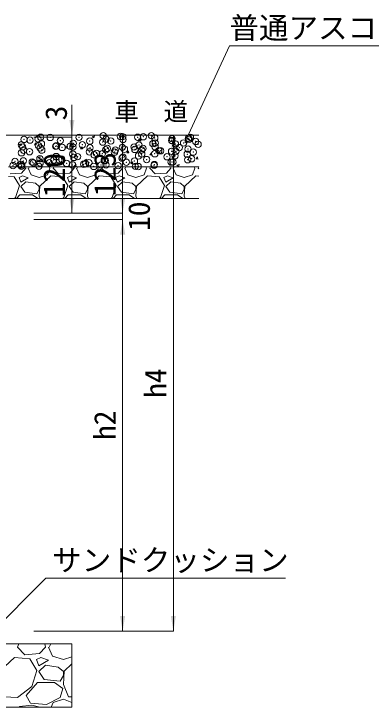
# Model space of a CAD drawing. Units: millimetres at full size, sheet at 1:20. Extents: x 0 to 8400, y 0 to 13400.
# Drawn here: x 6378 to 6942, y 10595 to 11690 of the extents above; entities that cross this region are included whole.
import ezdxf
from ezdxf.enums import TextEntityAlignment as Align

# ---------------------------------------------------------------- set-up
doc = ezdxf.new("R2010")
doc.units = ezdxf.units.MM
doc.header["$LTSCALE"] = 20
doc.header["$PDMODE"] = 32
doc.header["$PDSIZE"] = 10
for name, color, linetype, lineweight in [('ハッチング', 7, 'Continuous', 5), ('ハッチング_基礎', 150, 'Continuous', 9), ('ハッチング_舗装', 7, 'Continuous', 5), ('基礎', 3, 'Continuous', 20), ('寸法線', 7, 'Continuous', 13), ('引出線', 4, 'Continuous', 9), ('舗装・基礎', 3, 'Continuous', 20)]:
    doc.layers.add(name, color=color, linetype=linetype, lineweight=lineweight)
doc.layers.add('文字', color=7, linetype='Continuous')
doc.styles.add('ＭＳ ゴシック', font='')
doc.styles.get('ＭＳ ゴシック').set_extended_font_data('MS Gothic')

# ---------------------------------------------------------------- blocks, each defined once
blk = doc.blocks.new('filled_arrow')
at = {"color": 0, "linetype": 'Continuous', "lineweight": -2}
blk.add_solid([(7.5, 1.25), (0, 0), (7.5, -1.25)], dxfattribs=at)

msp = doc.modelspace()

# ---------------------------------------------------------------- linework, layer by layer
at = {"layer": 'ハッチング'}
for p, q in [((6390.38, 11438.31), (6372.85, 11436.79)), ((6397.24, 11445.93), (6390.38, 11438.31)), ((6397.24, 11445.93), (6396.81, 11448.08)), ((6401.05, 11445.93), (6405.62, 11435.26)), ((6401.81, 11445.93), (6402.73, 11448.08)), ((6431.53, 11435.26), (6435.34, 11445.93)), ((6434.35, 11448.08), (6435.34, 11445.93)), ((6440.67, 11445.93), (6441.48, 11448.08)), ((6449.05, 11436.79), (6440.67, 11445.93)), ((6466.58, 11438.31), (6449.05, 11436.79)), ((6473.44, 11445.93), (6466.58, 11438.31)), ((6473.44, 11445.93), (6473.01, 11448.08)), ((6477.25, 11445.93), (6481.82, 11435.26)), ((6478.01, 11445.93), (6478.93, 11448.08)), ((6507.73, 11435.26), (6511.54, 11445.93)), ((6510.55, 11448.08), (6511.54, 11445.93)), ((6516.87, 11445.93), (6517.68, 11448.08)), ((6525.25, 11436.79), (6516.87, 11445.93)), ((6542.78, 11438.31), (6525.25, 11436.79)), ((6549.64, 11445.93), (6542.78, 11438.31)), ((6549.64, 11445.93), (6549.21, 11448.08)), ((6553.45, 11445.93), (6558.02, 11435.26)), ((6554.21, 11445.93), (6555.13, 11448.08)), ((6583.93, 11435.26), (6587.74, 11445.93)), ((6586.75, 11448.08), (6587.74, 11445.93)), ((6593.07, 11445.93), (6593.88, 11448.08)), ((6601.45, 11436.79), (6593.07, 11445.93)), ((6618.98, 11438.31), (6601.45, 11436.79)), ((6625.84, 11445.93), (6618.98, 11438.31)), ((6625.84, 11445.93), (6625.41, 11448.08)), ((6629.65, 11445.93), (6634.22, 11435.26)), ((6630.41, 11445.93), (6631.33, 11448.08)), ((6660.13, 11435.26), (6663.94, 11445.93)), ((6662.95, 11448.08), (6663.94, 11445.93)), ((6669.27, 11445.93), (6670, 11447.87)), ((6670, 11445.14), (6669.27, 11445.93)), ((6378.95, 11432.22), (6370, 11432.96)), ((6387.33, 11418.5), (6378.95, 11432.22)), ((6391.9, 11433.74), (6386.57, 11431.45)), ((6386.57, 11431.45), (6389.62, 11423.83)), ((6389.62, 11423.83), (6401.05, 11430.69)), ((6401.05, 11430.69), (6391.9, 11433.74)), ((6405.62, 11435.26), (6418.57, 11431.45)), ((6418.57, 11431.45), (6431.53, 11435.26)), ((6436.86, 11433.74), (6419.34, 11417.74)), ((6455.15, 11432.22), (6436.86, 11433.74)), ((6463.53, 11418.5), (6455.15, 11432.22)), ((6468.1, 11433.74), (6462.77, 11431.45)), ((6462.77, 11431.45), (6465.82, 11423.83)), ((6465.82, 11423.83), (6477.25, 11430.69)), ((6477.25, 11430.69), (6468.1, 11433.74)), ((6481.82, 11435.26), (6494.77, 11431.45)), ((6494.77, 11431.45), (6507.73, 11435.26)), ((6513.06, 11433.74), (6495.54, 11417.74)), ((6531.35, 11432.22), (6513.06, 11433.74)), ((6539.73, 11418.5), (6531.35, 11432.22)), ((6544.3, 11433.74), (6538.97, 11431.45)), ((6538.97, 11431.45), (6542.02, 11423.83)), ((6542.02, 11423.83), (6553.45, 11430.69)), ((6553.45, 11430.69), (6544.3, 11433.74)), ((6558.02, 11435.26), (6570.97, 11431.45)), ((6570.97, 11431.45), (6583.93, 11435.26)), ((6589.26, 11433.74), (6571.74, 11417.74)), ((6607.55, 11432.22), (6589.26, 11433.74)), ((6615.93, 11418.5), (6607.55, 11432.22)), ((6620.5, 11433.74), (6615.17, 11431.45)), ((6615.17, 11431.45), (6618.22, 11423.83)), ((6618.22, 11423.83), (6629.65, 11430.69)), ((6629.65, 11430.69), (6620.5, 11433.74)), ((6634.22, 11435.26), (6647.17, 11431.45)), ((6647.17, 11431.45), (6660.13, 11435.26)), ((6665.46, 11433.74), (6647.94, 11417.74)), ((6670, 11433.36), (6665.46, 11433.74)), ((6381.24, 11399.45), (6387.33, 11418.5)), ((6397.24, 11424.6), (6389.62, 11416.98)), ((6389.62, 11416.98), (6395.71, 11407.83)), ((6412.48, 11422.31), (6397.24, 11424.6)), ((6418.57, 11416.98), (6412.48, 11422.31)), ((6419.34, 11417.74), (6418.57, 11401.74)), ((6418.57, 11412.4), (6418.57, 11416.98)), ((6457.44, 11399.45), (6463.53, 11418.5)), ((6473.44, 11424.6), (6465.82, 11416.98)), ((6465.82, 11416.98), (6471.91, 11407.83)), ((6488.68, 11422.31), (6473.44, 11424.6)), ((6494.77, 11416.98), (6488.68, 11422.31)), ((6495.54, 11417.74), (6494.77, 11401.74)), ((6494.77, 11412.4), (6494.77, 11416.98)), ((6533.64, 11399.45), (6539.73, 11418.5)), ((6549.64, 11424.6), (6542.02, 11416.98)), ((6542.02, 11416.98), (6548.11, 11407.83)), ((6564.88, 11422.31), (6549.64, 11424.6)), ((6570.97, 11416.98), (6564.88, 11422.31)), ((6571.74, 11417.74), (6570.97, 11401.74)), ((6570.97, 11412.4), (6570.97, 11416.98)), ((6609.84, 11399.45), (6615.93, 11418.5)), ((6625.84, 11424.6), (6618.22, 11416.98)), ((6618.22, 11416.98), (6624.31, 11407.83)), ((6641.08, 11422.31), (6625.84, 11424.6)), ((6647.17, 11416.98), (6641.08, 11422.31)), ((6647.94, 11417.74), (6647.17, 11401.74)), ((6647.17, 11412.4), (6647.17, 11416.98)), ((6395.71, 11407.83), (6414.76, 11405.55)), ((6414.76, 11405.55), (6418.57, 11412.4)), ((6471.91, 11407.83), (6490.96, 11405.55)), ((6490.96, 11405.55), (6494.77, 11412.4)), ((6548.11, 11407.83), (6567.16, 11405.55)), ((6567.16, 11405.55), (6570.97, 11412.4)), ((6624.31, 11407.83), (6643.36, 11405.55)), ((6643.36, 11405.55), (6647.17, 11412.4)), ((6379.47, 11398.08), (6381.24, 11399.45)), ((6382.75, 11398.08), (6388.09, 11404.02)), ((6388.09, 11404.02), (6407.91, 11404.02)), ((6407.91, 11404.02), (6416.48, 11398.08)), ((6418.57, 11401.74), (6420.11, 11398.08)), ((6455.67, 11398.08), (6457.44, 11399.45)), ((6458.95, 11398.08), (6464.29, 11404.02)), ((6464.29, 11404.02), (6484.11, 11404.02)), ((6484.11, 11404.02), (6492.68, 11398.08)), ((6494.77, 11401.74), (6496.31, 11398.08)), ((6531.87, 11398.08), (6533.64, 11399.45)), ((6535.15, 11398.08), (6540.49, 11404.02)), ((6540.49, 11404.02), (6560.31, 11404.02)), ((6560.31, 11404.02), (6568.88, 11398.08)), ((6570.97, 11401.74), (6572.51, 11398.08)), ((6608.07, 11398.08), (6609.84, 11399.45)), ((6611.35, 11398.08), (6616.69, 11404.02)), ((6616.69, 11404.02), (6636.51, 11404.02)), ((6636.51, 11404.02), (6645.08, 11398.08)), ((6647.17, 11401.74), (6648.71, 11398.08))]:
    msp.add_line(p, q, dxfattribs=at)
at = {"layer": 'ハッチング_基礎'}
for p, q in [((6384.42, 10689.71), (6386.43, 10695.09)), ((6427.09, 10694.79), (6425.91, 10695.09)), ((6428.1, 10689.71), (6427.09, 10694.79)), ((6434.2, 10689.71), (6436.5, 10695.09)), ((6395.59, 10677.52), (6384.42, 10689.71)), ((6428.1, 10689.71), (6418.96, 10679.55)), ((6433.18, 10689.71), (6439.28, 10675.49)), ((6379.34, 10673.46), (6355.97, 10652.12)), ((6403.72, 10671.42), (6379.34, 10673.46)), ((6418.96, 10679.55), (6395.59, 10677.52)), ((6414.9, 10653.14), (6403.72, 10671.42)), ((6420.99, 10673.46), (6413.88, 10670.41)), ((6433.18, 10669.39), (6420.99, 10673.46)), ((6439.28, 10675.49), (6456.55, 10670.41)), ((6456.55, 10670.41), (6470, 10674.36)), ((6413.88, 10670.41), (6417.94, 10660.25)), ((6417.94, 10660.25), (6433.18, 10669.39)), ((6428.1, 10661.26), (6417.94, 10651.1)), ((6448.42, 10658.22), (6428.1, 10661.26)), ((6470, 10663.47), (6457.57, 10652.12)), ((6406.77, 10627.74), (6414.9, 10653.14)), ((6417.94, 10651.1), (6426.07, 10638.91)), ((6456.55, 10651.1), (6448.42, 10658.22)), ((6457.57, 10652.12), (6456.55, 10630.78)), ((6456.55, 10645.01), (6456.55, 10651.1)), ((6426.07, 10638.91), (6451.47, 10635.86)), ((6451.47, 10635.86), (6456.55, 10645.01)), ((6384.42, 10610.46), (6406.77, 10627.74)), ((6397.62, 10613.51), (6415.91, 10633.83)), ((6415.91, 10633.83), (6442.33, 10633.83)), ((6442.33, 10633.83), (6455.54, 10624.69)), ((6456.55, 10630.78), (6464.68, 10611.48)), ((6455.54, 10624.69), (6451.47, 10610.46)), ((6363.08, 10611.48), (6384.42, 10610.46)), ((6404.74, 10601.32), (6397.62, 10613.51)), ((6451.47, 10610.46), (6430.14, 10599.29)), ((6440.3, 10602.34), (6456.55, 10607.42)), ((6456.55, 10607.42), (6470, 10602.37)), ((6464.68, 10611.48), (6470, 10611.23)), ((6387.03, 10595.09), (6387.46, 10596.24)), ((6406.77, 10598.27), (6387.46, 10596.24)), ((6430.14, 10599.29), (6404.74, 10601.32)), ((6419.51, 10595.09), (6406.77, 10598.27)), ((6437.19, 10595.09), (6440.3, 10602.34))]:
    msp.add_line(p, q, dxfattribs=at)
at = {"layer": 'ハッチング_舗装'}
for p, q in [((6431.29, 11498), (6431.44, 11497.9)), ((6431.45, 11497.9), (6431.48, 11498)), ((6501.92, 11495.54), (6504.45, 11493.83)), ((6501.95, 11495.59), (6505.5, 11496.96)), ((6504.45, 11493.83), (6505.48, 11496.9)), ((6519.94, 11497.56), (6524.46, 11496.86)), ((6519.95, 11497.55), (6520.42, 11498.03)), ((6524.46, 11496.85), (6524.32, 11498.03)), ((6574.17, 11489.14), (6578.12, 11493.26)), ((6574.95, 11491.52), (6578.51, 11492.89)), ((6577.46, 11489.76), (6578.49, 11492.83)), ((6578.67, 11488.44), (6578.11, 11493.26)), ((6386.23, 11483.22), (6388.76, 11481.52)), ((6386.26, 11483.27), (6389.81, 11484.64)), ((6388.76, 11481.52), (6389.79, 11484.59)), ((6410.76, 11483.02), (6413.21, 11485.94)), ((6410.76, 11483.02), (6413.79, 11482.76)), ((6413.74, 11482.75), (6413.15, 11485.93)), ((6447.2, 11479.84), (6449.64, 11482.75)), ((6450.17, 11479.56), (6449.59, 11482.74)), ((6574.16, 11489.15), (6578.68, 11488.45)), ((6574.93, 11491.47), (6577.46, 11489.76)), ((6628.38, 11480.73), (6632.34, 11484.85)), ((6632.89, 11480.03), (6632.33, 11484.85)), ((6647.93, 11487.4), (6650.46, 11485.7)), ((6647.96, 11487.45), (6651.52, 11488.82)), ((6650.46, 11485.7), (6651.49, 11488.77)), ((6447.19, 11479.83), (6450.23, 11479.57)), ((6459.24, 11479.15), (6461.77, 11477.45)), ((6459.26, 11479.21), (6462.82, 11480.57)), ((6461.77, 11477.45), (6462.8, 11480.52)), ((6483.63, 11476.65), (6486.08, 11479.57)), ((6483.63, 11476.65), (6486.67, 11476.38)), ((6486.61, 11476.37), (6486.02, 11479.55)), ((6520.07, 11473.46), (6522.52, 11476.38)), ((6520.07, 11473.46), (6523.11, 11473.19)), ((6523.05, 11473.18), (6522.46, 11476.37)), ((6532.25, 11475.08), (6534.77, 11473.38)), ((6532.27, 11475.14), (6535.83, 11476.5)), ((6534.77, 11473.38), (6535.8, 11476.45)), ((6556.51, 11470.27), (6558.95, 11473.19)), ((6559.49, 11469.99), (6558.9, 11473.18)), ((6605.25, 11471.02), (6607.78, 11469.31)), ((6605.28, 11471.07), (6608.83, 11472.43)), ((6607.78, 11469.31), (6608.81, 11472.38)), ((6628.37, 11480.75), (6632.89, 11480.04)), ((6416.56, 11462.77), (6419.08, 11461.06)), ((6416.58, 11462.82), (6420.14, 11464.19)), ((6418.25, 11456.47), (6422.21, 11460.59)), ((6419.08, 11461.06), (6420.11, 11464.13)), ((6422.76, 11455.77), (6422.2, 11460.59)), ((6489.59, 11458.75), (6493.14, 11460.12)), ((6492.09, 11457), (6493.12, 11460.06)), ((6556.51, 11470.27), (6559.54, 11470)), ((6592.94, 11467.08), (6595.39, 11470)), ((6592.94, 11467.08), (6595.98, 11466.82)), ((6595.92, 11466.81), (6595.33, 11469.99)), ((6629.38, 11463.9), (6631.83, 11466.82)), ((6629.38, 11463.89), (6632.42, 11463.63)), ((6632.36, 11463.62), (6631.77, 11466.8)), ((6665.82, 11460.71), (6668.27, 11463.63)), ((6665.82, 11460.71), (6668.85, 11460.44)), ((6668.8, 11460.43), (6668.21, 11463.61)), ((6381.44, 11448.08), (6383.82, 11450.92)), ((6384.28, 11448.08), (6383.76, 11450.91)), ((6418.25, 11456.49), (6422.76, 11455.78)), ((6472.49, 11448.08), (6476.43, 11452.19)), ((6476.89, 11448.08), (6476.42, 11452.18)), ((6489.56, 11458.7), (6492.09, 11457)), ((6562.57, 11454.63), (6565.09, 11452.93)), ((6562.59, 11454.68), (6566.15, 11456.05)), ((6565.1, 11452.93), (6566.13, 11456)), ((6635.57, 11450.56), (6638.1, 11448.86)), ((6635.6, 11450.62), (6639.16, 11451.98)), ((6638.1, 11448.86), (6639.13, 11451.93))]:
    msp.add_line(p, q, dxfattribs=at)
for p in [(6394.55, 11491.31), (6403.84, 11490.26), (6416.55, 11491.94), (6420.63, 11494.88), (6435.79, 11494.47), (6451.63, 11489.48), (6481.25, 11494.56), (6498.14, 11488.61), (6519.4, 11497.18), (6523.8, 11491.86), (6531.27, 11488.76), (6546.51, 11496.04), (6550.18, 11495.67), (6550.51, 11491.29), (6573.63, 11494.89), (6582.59, 11495.52), (6595.31, 11497.19), (6600.75, 11493.74), (6627.28, 11489.68), (6627.69, 11489.4), (6627.87, 11492.6), (6653.78, 11492.97), (6654.99, 11491.45), (6656.91, 11494.77), (6665.22, 11488.12), (6390.11, 11482.77), (6392.37, 11479.31), (6417.22, 11481.62), (6420.01, 11477.97), (6422, 11484.39), (6444.34, 11480.47), (6445.67, 11481.22), (6454.51, 11478.66), (6467.23, 11480.33), (6471.46, 11479.33), (6472.06, 11485.03), (6486.47, 11482.86), (6498.58, 11478.18), (6518.55, 11487.09), (6525.7, 11477.04), (6549.57, 11478.76), (6568.03, 11479.51), (6575.65, 11482.34), (6581.95, 11477.16), (6597.66, 11484.6), (6601.18, 11479.69), (6601.31, 11485.59), (6633.27, 11483.91), (6639.46, 11478.53), (6645.98, 11485.59), (6669.08, 11483.61), (6390.47, 11470.22), (6393.93, 11474.39), (6403.19, 11471.9), (6422.43, 11474.43), (6471.44, 11468.12), (6497.52, 11471.7), (6505.19, 11467.05), (6508.78, 11469.34), (6517.91, 11468.72), (6523.18, 11474.95), (6537.15, 11471.26), (6538.41, 11474.42), (6552.81, 11475.89), (6569.23, 11475.48), (6575.03, 11465.43), (6579.93, 11474.75), (6580.2, 11468.36), (6600.69, 11468.68), (6607.05, 11473.6), (6609.83, 11473.44), (6627.08, 11472.49), (6632.62, 11465.55), (6634.17, 11472.45), (6651.86, 11468.08), (6653.16, 11476.06), (6661.29, 11471.31), (6380.21, 11456.81), (6393.31, 11457.48), (6407.33, 11455.66), (6409.07, 11454.4), (6419.4, 11461.06), (6434.45, 11454.52), (6441.15, 11458.62), (6445.05, 11464.31), (6449.53, 11459.17), (6453.87, 11460.29), (6473.11, 11462.83), (6479.15, 11464.25), (6496.9, 11454.79), (6520.95, 11458.19), (6522.56, 11458.04), (6548.95, 11461.85), (6550.58, 11463.27), (6555.86, 11455.45), (6568.58, 11457.12), (6587.82, 11459.65), (6619.9, 11463.88), (6626.46, 11455.58), (6629.23, 11455.66), (6652.54, 11459.15), (6658.86, 11460.75), (6377.11, 11450.19), (6389.83, 11451.86), (6390.28, 11449), (6390.92, 11449.98), (6418.04, 11448.84), (6419.9, 11454.08), (6461.57, 11453.37), (6470.82, 11451.21), (6488.69, 11452.22), (6491.33, 11453.1), (6504.54, 11448.69), (6515.8, 11451.08), (6523.78, 11451.22), (6542.92, 11449.93), (6570.04, 11448.79), (6574.41, 11448.51), (6599.6, 11450.58), (6600.07, 11451.77)]:
    msp.add_point(p, dxfattribs=at)
at = {"layer": '基礎'}
for p, q in [((6364, 11497.98), (6670, 11498.08)), ((6370, 11448.08), (6670, 11448.08)), ((6370, 11398.08), (6670, 11398.08))]:
    msp.add_line(p, q, dxfattribs=at)
at = {"layer": '寸法線'}
for p, q in [((6470, 11447.09), (6470, 11546.09)), ((6410, 11498.09), (6630, 11498.09)), ((6410, 11498.09), (6470, 11498.09)), ((6410, 11498.09), (6550, 11498.09)), ((6410, 11495.09), (6470, 11495.09)), ((6410, 11495.09), (6470, 11495.09)), ((6470, 11375.09), (6470, 11495.09)), ((6550, 11498.09), (6550, 11375.09)), ((6630, 11498.09), (6630, 10715.09)), ((6550, 11423.09), (6550, 11317.09)), ((6410, 11375.09), (6470, 11375.09)), ((6410, 11375.09), (6550, 11375.09)), ((6410, 11375.09), (6550, 11375.09)), ((6410, 11365.09), (6550, 11365.09)), ((6410, 11365.09), (6550, 11365.09)), ((6550, 11365.09), (6550, 10715.09)), ((6410, 10715.09), (6550, 10715.09)), ((6410, 10715.09), (6630, 10715.09))]:
    msp.add_line(p, q, dxfattribs=at)
at = {"layer": '引出線'}
msp.add_lwpolyline([(6654.05, 11499.19), (6718.32, 11639.3), (6993.16, 11639.3)], dxfattribs=at)
at = {"layer": '引出線', "lineweight": 13}
msp.add_lwpolyline([(6339.84, 10709.99), (6428.79, 10798.94), (6807.01, 10798.94)], dxfattribs=at)
at = {"layer": '舗装・基礎'}
for p, q in [((6470, 10695.09), (5730, 10695.09)), ((6470, 10695.09), (6470, 10595.09)), ((6470, 10595.09), (5730, 10595.09))]:
    msp.add_line(p, q, dxfattribs=at)

# ---------------------------------------------------------------- block references
at = {"layer": '寸法線', "xscale": 3.2, "yscale": 3.2}
for p, rotation in [((6470, 11498.09), 90), ((6470, 11495.09), 270), ((6470, 11495.09), 270), ((6550, 11498.09), 270), ((6630, 11498.09), 270), ((6470, 11375.09), 90), ((6550, 11375.09), 90), ((6550, 11375.09), 90), ((6550, 11365.09), 270), ((6550, 11365.09), 270), ((6550, 10715.09), 90), ((6630, 10715.09), 90)]:
    msp.add_blockref('filled_arrow', p, dxfattribs=dict(at, rotation=rotation))
at = {"layer": '引出線', "xscale": 0.133, "yscale": 0.133, "rotation": 65.4}
msp.add_blockref('filled_arrow', (6654.05, 11499.19), dxfattribs=at)

# ---------------------------------------------------------------- texts
at = {"layer": '寸法線', "style": 'ＭＳ ゴシック'}
for s, p in [('3', (6445, 11533.1)), ('120', (6442, 11435.09)), ('123', (6522, 11436.59)), ('10', (6575.87, 11370.09)), ('h4', (6602, 11106.59)), ('h2', (6522, 11040.09))]:
    msp.add_text(s, height=34.18, rotation=90, dxfattribs=at).set_placement(p, align=Align.MIDDLE_CENTER)
at = {"layer": '引出線', "style": 'ＭＳ ゴシック'}
for s, p in [('普通アスコン', (6718.32, 11684.51)), ('サンドクッション', (6438.79, 10844.33))]:
    msp.add_text(s, height=34.18, dxfattribs=at).set_placement(p, align=Align.TOP_LEFT)
at = {"layer": '文字', "style": 'ＭＳ ゴシック'}
msp.add_text('車  道', height=28.48, dxfattribs=at).set_placement((6595.05, 11535.37), align=Align.MIDDLE_CENTER)

doc.saveas('drawing.dxf')
